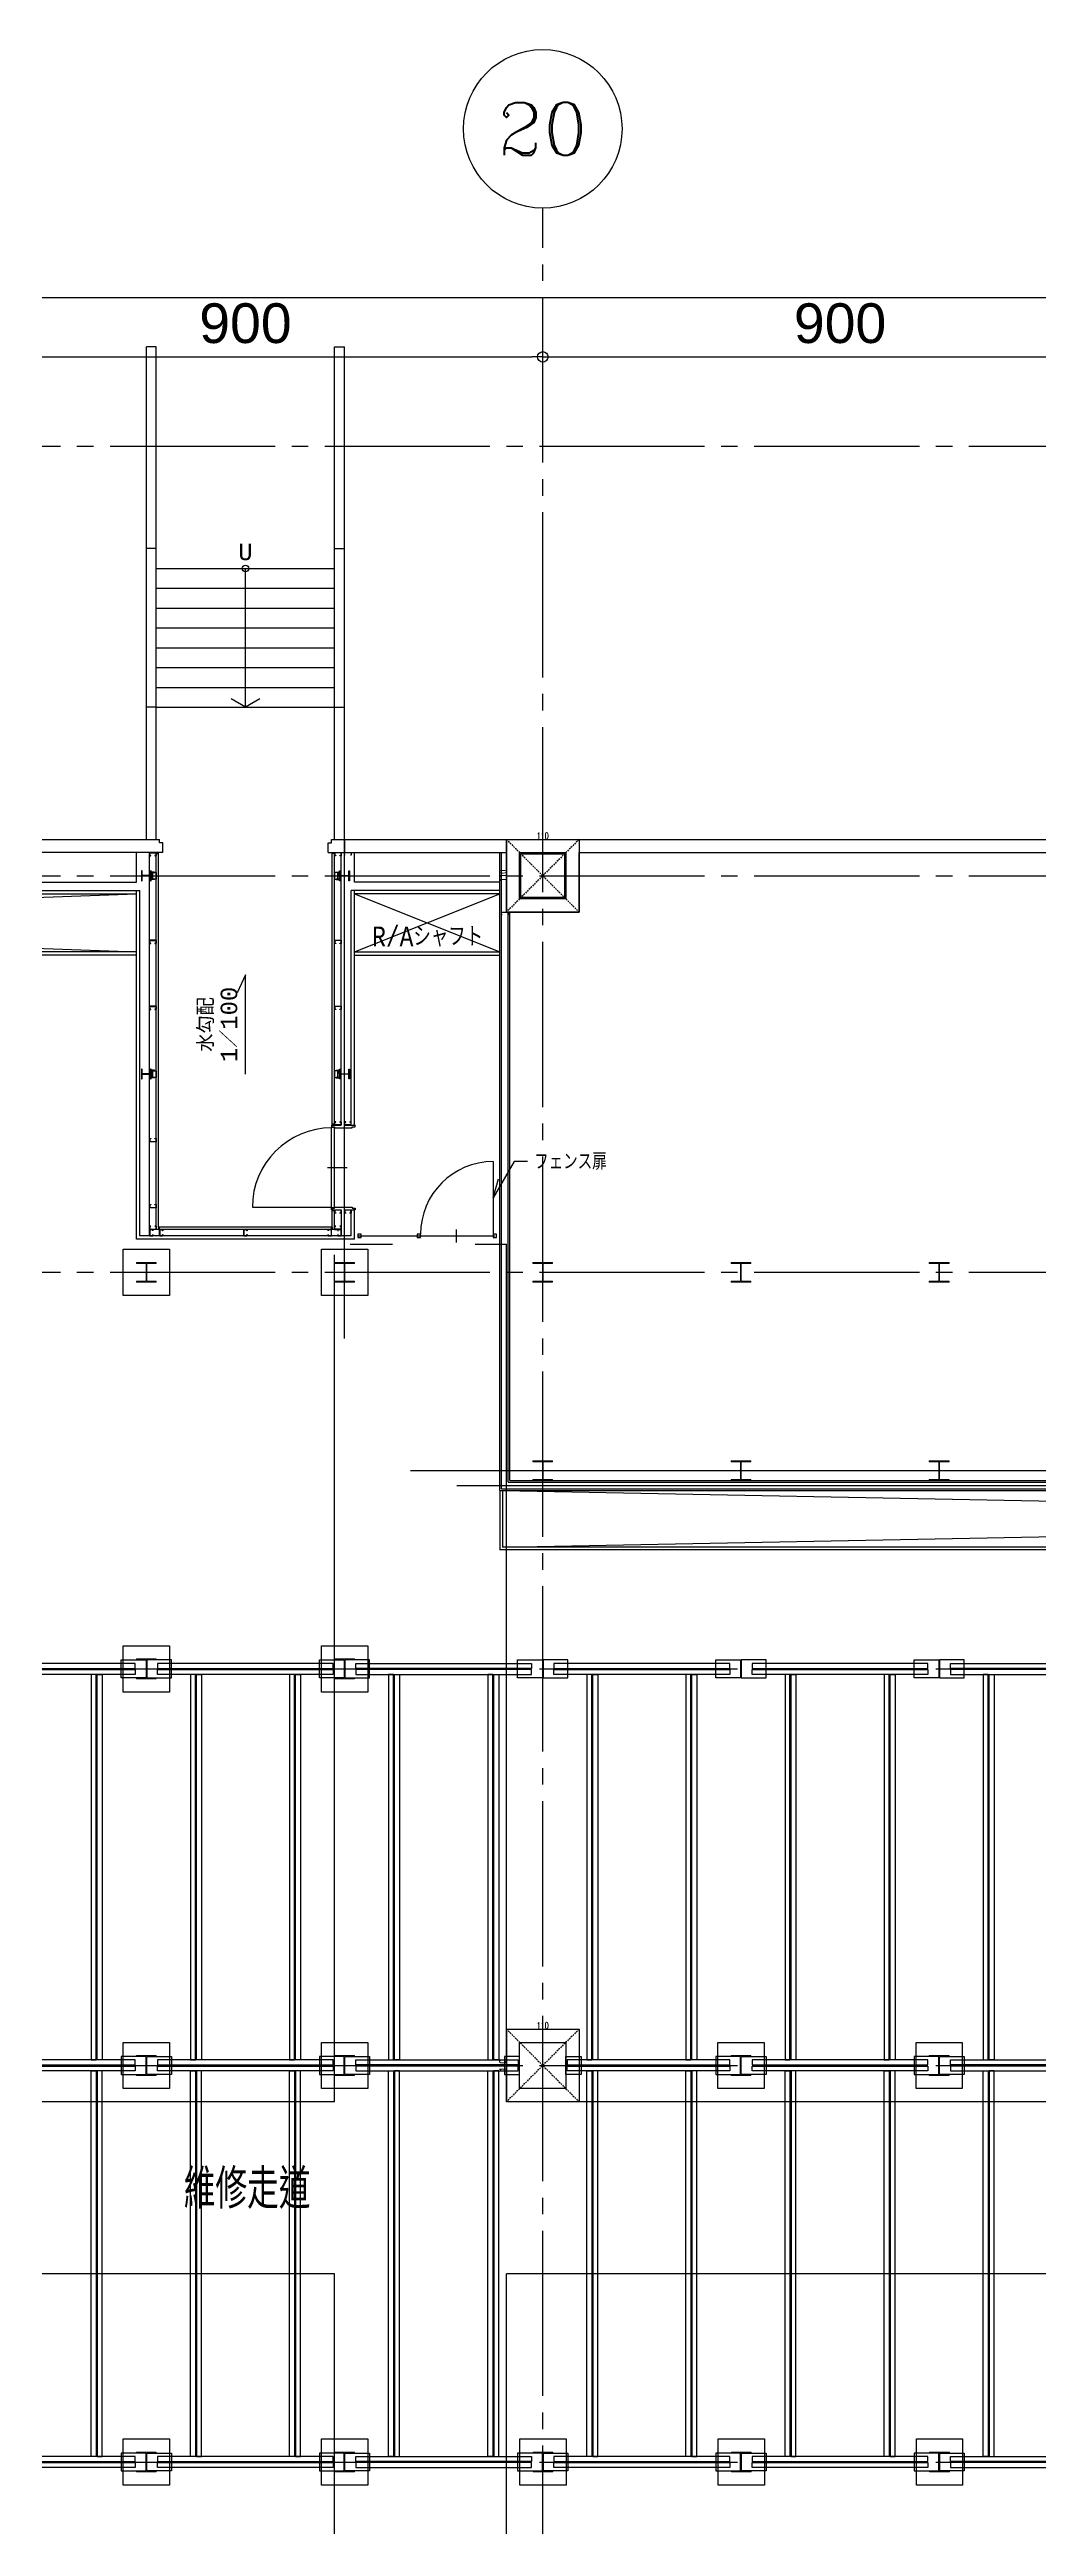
# Model space of a CAD drawing. Header units: millimetres. Extents: x -25195 to 195597, y 6477 to 112111.
# Drawn here: x 16413 to 17910, y 16253 to 20000 of the extents above; entities that cross this region are included whole.
import ezdxf
from ezdxf.enums import TextEntityAlignment as Align

# ---------------------------------------------------------------- set-up
doc = ezdxf.new("R2010")
doc.units = ezdxf.units.MM
doc.header["$LTSCALE"] = 100
doc.linetypes.add('X-N-FAB-L10$0$COL-CEN-LIN', pattern=[3.25, 2.5, -0.25, 0.25, -0.25])
doc.linetypes.add('X-N-FAB-L10$0$HIDDEN', pattern=[0.375, 0.25, -0.125])
for name, color, linetype in [('0-XREF', 7, 'Continuous'), ('X-N-FAB-L10$0$0-MC', 8, 'Continuous'), ('X-N-FAB-L10$0$0-NC', 8, 'Continuous'), ('X-N-FAB-L10$0$08', 8, 'Continuous'), ('X-N-FAB-L10$0$BEAM', 8, 'Continuous'), ('X-N-FAB-L10$0$BLOCK', 8, 'Continuous'), ('X-N-FAB-L10$0$CCL', 8, 'X-N-FAB-L10$0$COL-CEN-LIN'), ('X-N-FAB-L10$0$COL', 8, 'Continuous'), ('X-N-FAB-L10$0$COL-S', 8, 'Continuous')]:
    doc.layers.add(name, color=color, linetype=linetype)
doc.layers.add('X-N-FAB-L10$0$A-BLOCK', color=8, linetype='Continuous', plot=False)
doc.layers.add('X-N-FAB-L10$0$DIM', color=8, linetype='Continuous', plot=False)
doc.layers.add('X-N-FAB-L10$0$STEEL1', color=8, linetype='Continuous', lineweight=0)
doc.styles.add('X-N-FAB-L10$0$ATS', font='monotxt.shx', dxfattribs={"bigfont": 'BIGFONT.shx'})
doc.styles.add('X-N-FAB-L10$0$CHINA', font='simplex.shx', dxfattribs={"width": 0.75, "bigfont": 'chineset.shx'})
doc.styles.add('X-N-FAB-L10$0$COL-NUM', font='romanc')
doc.styles.add('X-N-FAB-L10$0$DIM', font='simplex.shx', dxfattribs={"width": 0.67, "bigfont": 'chineset.shx'})
doc.styles.add('X-N-FAB-L10$0$DimStyUse', font='romans.shx', dxfattribs={"width": 0.7})
doc.styles.add('X-N-FAB-L10$0$Gen-Text', font='arial.ttf', dxfattribs={"height": 2.5})
doc.dimstyles.new('X-N-FAB-L10$0$cirl', dxfattribs={"dimtxt": 200, "dimasz": 50, "dimexe": 50, "dimexo": 0, "dimgap": 20, "dimtad": 1, "dimdsep": 46, "dimtxsty": 'X-N-FAB-L10$0$DimStyUse', "dimblk": 'X-N-FAB-L10$0$_Origin', "dimcen": 10, "dimdle": 50, "dimclrt": 2, "dimazin": 0, "dimtfac": 1, "dimtix": 1, "dimtmove": 2, "dimatfit": 3, "dimfxl": 10, "dimtolj": 1, "dimarcsym": 0})
doc.dimstyles.new('X-N-FAB-L10$0$JJP_005_defpoint', dxfattribs={"dimtxt": 20, "dimasz": 0.5, "dimexe": 0.5, "dimexo": 0.5, "dimgap": 0.5, "dimtad": 1, "dimdsep": 46, "dimtxsty": 'X-N-FAB-L10$0$DIM', "dimblk": 'X-N-FAB-L10$0$_None', "dimcen": 10, "dimclrd": 256, "dimclre": 256, "dimclrt": 256, "dimadec": 0, "dimazin": 0, "dimtfac": 1, "dimtix": 1, "dimtmove": 2, "dimatfit": 3, "dimldrblk": 'X-N-FAB-L10$0$_None', "dimfxl": 0.5, "dimtolj": 1, "dimtzin": 0, "dimarcsym": 0})

# ---------------------------------------------------------------- blocks, each defined once
blk = doc.blocks.new('X-N-FAB-L10$0$_Origin')
at = {"color": 0, "linetype": 'ByBlock', "lineweight": -2}
blk.add_line((0, 0), (-1, 0), dxfattribs=at)
blk.add_circle((0, 0), 0.5, dxfattribs=at)
blk = doc.blocks.new('*D192')
at = {"layer": 'DefPoints', "color": 0, "transparency": 16777216}
for p in [(0, 9025), (-26950, 8935), (0, 8935)]:
    blk.add_point(p, dxfattribs=at)
at = {"layer": 'X-N-FAB-L10$0$DIM', "color": 0, "lineweight": -2, "transparency": 16777216}
for p, q in [((-26950, 8935), (-26950, 9045)), ((0, 8935), (0, 9045)), ((-26934, 9025), (-16, 9025))]:
    blk.add_line(p, q, dxfattribs=at)
at = {"layer": 'X-N-FAB-L10$0$DIM', "color": 0, "lineweight": -2, "transparency": 16777216, "xscale": 16, "yscale": 16, "zscale": 16, "rotation": 180}
blk.add_blockref('X-N-FAB-L10$0$_Origin', (-26950, 9025), dxfattribs=at)
at = {"layer": 'X-N-FAB-L10$0$DIM', "color": 0, "lineweight": -2, "transparency": 16777216, "xscale": 16, "yscale": 16, "zscale": 16}
blk.add_blockref('X-N-FAB-L10$0$_Origin', (0, 9025), dxfattribs=at)
at = {"layer": 'X-N-FAB-L10$0$DIM', "color": 2, "transparency": 16777216, "insert": (-13475, 9075.6), "char_height": 2.5, "attachment_point": 5, "style": 'X-N-FAB-L10$0$Gen-Text'}
blk.add_mtext('\\A1;{\\H24x;26950}', dxfattribs=at)
blk = doc.blocks.new('*D211')
at = {"layer": 'DefPoints', "color": 0, "transparency": 16777216}
for p in [(-9850, 8935), (-10750, 8845), (-9850, 8845)]:
    blk.add_point(p, dxfattribs=at)
at = {"layer": 'X-N-FAB-L10$0$DIM', "color": 0, "lineweight": -2, "transparency": 16777216}
for p, q in [((-10750, 8845), (-10750, 8955)), ((-10734, 8935), (-9866, 8935)), ((-9850, 8845), (-9850, 8955))]:
    blk.add_line(p, q, dxfattribs=at)
at = {"layer": 'X-N-FAB-L10$0$DIM', "color": 0, "lineweight": -2, "transparency": 16777216, "xscale": 16, "yscale": 16, "zscale": 16, "rotation": 180}
blk.add_blockref('X-N-FAB-L10$0$_Origin', (-10750, 8935), dxfattribs=at)
at = {"layer": 'X-N-FAB-L10$0$DIM', "color": 0, "lineweight": -2, "transparency": 16777216, "xscale": 16, "yscale": 16, "zscale": 16}
blk.add_blockref('X-N-FAB-L10$0$_Origin', (-9850, 8935), dxfattribs=at)
at = {"layer": 'X-N-FAB-L10$0$DIM', "color": 2, "transparency": 16777216, "insert": (-10300, 8985.6), "char_height": 2.5, "attachment_point": 5, "style": 'X-N-FAB-L10$0$Gen-Text'}
blk.add_mtext('\\A1;{\\H24x;900}', dxfattribs=at)
blk = doc.blocks.new('X-N-FAB-L10$0$cn-y')
at = {"layer": 'X-N-FAB-L10$0$0-MC'}
blk.add_circle((-50, 0), 50, dxfattribs=at)
at = {"layer": 'X-N-FAB-L10$0$0-NC', "style": 'X-N-FAB-L10$0$COL-NUM'}
blk.add_attdef('GRID-Y', text='', height=50, dxfattribs=at).set_placement((-50, 0), align=Align.MIDDLE_CENTER)
blk = doc.blocks.new('*D212')
at = {"layer": 'DefPoints', "color": 0, "transparency": 16777216}
for p in [(-8950, 8935), (-9850, 8845), (-8950, 8845)]:
    blk.add_point(p, dxfattribs=at)
at = {"layer": 'X-N-FAB-L10$0$DIM', "color": 0, "lineweight": -2, "transparency": 16777216}
for p, q in [((-9850, 8845), (-9850, 8955)), ((-9834, 8935), (-8966, 8935)), ((-8950, 8845), (-8950, 8955))]:
    blk.add_line(p, q, dxfattribs=at)
at = {"layer": 'X-N-FAB-L10$0$DIM', "color": 0, "lineweight": -2, "transparency": 16777216, "xscale": 16, "yscale": 16, "zscale": 16, "rotation": 180}
blk.add_blockref('X-N-FAB-L10$0$_Origin', (-9850, 8935), dxfattribs=at)
at = {"layer": 'X-N-FAB-L10$0$DIM', "color": 0, "lineweight": -2, "transparency": 16777216, "xscale": 16, "yscale": 16, "zscale": 16}
blk.add_blockref('X-N-FAB-L10$0$_Origin', (-8950, 8935), dxfattribs=at)
at = {"layer": 'X-N-FAB-L10$0$DIM', "color": 2, "transparency": 16777216, "insert": (-9400, 8985.6), "char_height": 2.5, "attachment_point": 5, "style": 'X-N-FAB-L10$0$Gen-Text'}
blk.add_mtext('\\A1;{\\H24x;900}', dxfattribs=at)
blk = doc.blocks.new('*D153')
at = {"layer": 'DefPoints', "lineweight": -2, "transparency": 16777216}
blk.add_line((0, 0), (110, 0), dxfattribs=at)
at = {"layer": 'DefPoints', "color": 0, "transparency": 16777216}
for p in [(0, 0), (110, 0), (110, 0)]:
    blk.add_point(p, dxfattribs=at)
at = {"layer": 'DefPoints', "transparency": 16777216, "insert": (55, 5.5), "char_height": 10, "attachment_point": 5, "style": 'X-N-FAB-L10$0$DIM'}
blk.add_mtext('\\A1;110', dxfattribs=at)
blk = doc.blocks.new('X-N-FAB-L10$0$_None')
blk = doc.blocks.new('*D154')
at = {"layer": 'DefPoints', "lineweight": -2, "transparency": 16777216}
blk.add_line((0, 0), (0, -110), dxfattribs=at)
at = {"layer": 'DefPoints', "color": 0, "transparency": 16777216}
for p in [(0, 0), (0, -110), (0, -110)]:
    blk.add_point(p, dxfattribs=at)
at = {"layer": 'DefPoints', "transparency": 16777216, "insert": (-5.5, -55), "char_height": 10, "attachment_point": 5, "rotation": 90, "style": 'X-N-FAB-L10$0$DIM'}
blk.add_mtext('\\A1;110', dxfattribs=at)
blk = doc.blocks.new('X-N-FAB-L10$0$A$C08dda4ec')
at = {"layer": 'X-N-FAB-L10$0$COL'}
blk.add_lwpolyline([(0, 70), (70, 70), (70, 0), (0, 0)], close=True, dxfattribs=at)
at = {"layer": 'X-N-FAB-L10$0$STEEL1'}
blk.add_lwpolyline([(20, 50), (50, 50), (50, 48.5), (35.5, 48.5), (35.5, 21.5), (50, 21.5), (50, 20), (20, 20), (20, 21.5), (34.5, 21.5), (34.5, 48.5), (20, 48.5)], close=True, dxfattribs=at)
blk = doc.blocks.new('X-N-FAB-L10$0$A$C4634a148')
at = {"layer": 'X-N-FAB-L10$0$08'}
for points in [[(14382.5, 5421.8), (14116.5, 5421.8), (14116.5, 5414.3), (14382.5, 5414.3)], [(14382.5, 5405.2), (14116.5, 5405.2), (14116.5, 5412.7), (14382.5, 5412.7)], [(14316.2, 5405.2), (14316.2, 4821.8), (14323.7, 4821.8), (14323.7, 5405.2)], [(14332.8, 5405.2), (14332.8, 4821.8), (14325.3, 4821.8), (14325.3, 5405.2)], [(14399, 5400), (14361.5, 5400), (14361.5, 5427), (14399, 5427)], [(14400, 5400), (14437.5, 5400), (14437.5, 5427), (14400, 5427)], [(14682.5, 5421.8), (14416.5, 5421.8), (14416.5, 5414.3), (14682.5, 5414.3)], [(14682.5, 5405.2), (14416.5, 5405.2), (14416.5, 5412.7), (14682.5, 5412.7)], [(14466.2, 5405.2), (14466.2, 4821.8), (14473.7, 4821.8), (14473.7, 5405.2)], [(14482.8, 5405.2), (14482.8, 4821.8), (14475.3, 4821.8), (14475.3, 5405.2)], [(14616.2, 5405.2), (14616.2, 4821.8), (14623.7, 4821.8), (14623.7, 5405.2)], [(14632.8, 5405.2), (14632.8, 4821.8), (14625.3, 4821.8), (14625.3, 5405.2)], [(14699, 5400), (14661.5, 5400), (14661.5, 5427), (14699, 5427)], [(14700, 5400), (14737.5, 5400), (14737.5, 5427), (14700, 5427)], [(14716.5, 5421.8), (14982.5, 5421.8), (14982.5, 5414.3), (14716.5, 5414.3)], [(14716.5, 5405.2), (14982.5, 5405.2), (14982.5, 5412.7), (14716.5, 5412.7)], [(14766.2, 5405.2), (14766.2, 4821.8), (14773.7, 4821.8), (14773.7, 5405.2)], [(14782.8, 5405.2), (14782.8, 4821.8), (14775.3, 4821.8), (14775.3, 5405.2)], [(14916.2, 5405.2), (14916.2, 4821.8), (14923.7, 4821.8), (14923.7, 5405.2)], [(14932.8, 5405.2), (14932.8, 4821.8), (14925.3, 4821.8), (14925.3, 5405.2)], [(14999, 5400), (14961.5, 5400), (14961.5, 5427), (14999, 5427)], [(15000, 5400), (15037.5, 5400), (15037.5, 5427), (15000, 5427)], [(15282.5, 5421.8), (15016.5, 5421.8), (15016.5, 5414.3), (15282.5, 5414.3)], [(15282.5, 5405.2), (15016.5, 5405.2), (15016.5, 5412.7), (15282.5, 5412.7)], [(15066.2, 5405.2), (15066.2, 4821.8), (15073.7, 4821.8), (15073.7, 5405.2)], [(15082.8, 5405.2), (15082.8, 4821.8), (15075.3, 4821.8), (15075.3, 5405.2)], [(15216.2, 5405.2), (15216.2, 4821.8), (15223.7, 4821.8), (15223.7, 5405.2)], [(15232.8, 5405.2), (15232.8, 4821.8), (15225.3, 4821.8), (15225.3, 5405.2)], [(15299, 5400), (15261.5, 5400), (15261.5, 5427), (15299, 5427)], [(15300, 5400), (15337.5, 5400), (15337.5, 5427), (15300, 5427)], [(15582.5, 5421.8), (15316.5, 5421.8), (15316.5, 5414.3), (15582.5, 5414.3)], [(15582.5, 5405.2), (15316.5, 5405.2), (15316.5, 5412.7), (15582.5, 5412.7)], [(15366.2, 5405.2), (15366.2, 4821.8), (15373.7, 4821.8), (15373.7, 5405.2)], [(15382.8, 5405.2), (15382.8, 4821.8), (15375.3, 4821.8), (15375.3, 5405.2)], [(15516.2, 5405.2), (15516.2, 4821.8), (15523.7, 4821.8), (15523.7, 5405.2)], [(15532.8, 5405.2), (15532.8, 4821.8), (15525.3, 4821.8), (15525.3, 5405.2)], [(15599, 5400), (15561.5, 5400), (15561.5, 5427), (15599, 5427)], [(15600, 5400), (15637.5, 5400), (15637.5, 5427), (15600, 5427)], [(15616.5, 5421.8), (15882.5, 5421.8), (15882.5, 5414.3), (15616.5, 5414.3)], [(15616.5, 5405.2), (15882.5, 5405.2), (15882.5, 5412.7), (15616.5, 5412.7)], [(15666.2, 5405.2), (15666.2, 4821.8), (15673.7, 4821.8), (15673.7, 5405.2)], [(15682.8, 5405.2), (15682.8, 4821.8), (15675.3, 4821.8), (15675.3, 5405.2)], [(14382.5, 4821.8), (14136.5, 4821.8), (14136.5, 4814.3), (14382.5, 4814.3)], [(14382.5, 4805.2), (14136.5, 4805.2), (14136.5, 4812.7), (14382.5, 4812.7)], [(14316.2, 4221.8), (14316.2, 4805.2), (14323.7, 4805.2), (14323.7, 4221.8)], [(14332.8, 4221.8), (14332.8, 4805.2), (14325.3, 4805.2), (14325.3, 4221.8)], [(14399, 4827), (14361.5, 4827), (14361.5, 4800), (14399, 4800)], [(14400, 4827), (14437.5, 4827), (14437.5, 4800), (14400, 4800)], [(14682.5, 4821.8), (14416.5, 4821.8), (14416.5, 4814.3), (14682.5, 4814.3)], [(14682.5, 4805.2), (14416.5, 4805.2), (14416.5, 4812.7), (14682.5, 4812.7)], [(14466.2, 4221.8), (14466.2, 4805.2), (14473.7, 4805.2), (14473.7, 4221.8)], [(14482.8, 4221.8), (14482.8, 4805.2), (14475.3, 4805.2), (14475.3, 4221.8)], [(14616.2, 4221.8), (14616.2, 4805.2), (14623.7, 4805.2), (14623.7, 4221.8)], [(14632.8, 4221.8), (14632.8, 4805.2), (14625.3, 4805.2), (14625.3, 4221.8)], [(14699, 4827), (14661.5, 4827), (14661.5, 4800), (14699, 4800)], [(14700, 4827), (14737.5, 4827), (14737.5, 4800), (14700, 4800)], [(14716.5, 4821.8), (14962.5, 4821.8), (14962.5, 4814.3), (14716.5, 4814.3)], [(14716.5, 4805.2), (14962.5, 4805.2), (14962.5, 4812.7), (14716.5, 4812.7)], [(14766.2, 4221.8), (14766.2, 4805.2), (14773.7, 4805.2), (14773.7, 4221.8)], [(14782.8, 4221.8), (14782.8, 4805.2), (14775.3, 4805.2), (14775.3, 4221.8)], [(14916.2, 4221.8), (14916.2, 4805.2), (14923.7, 4805.2), (14923.7, 4221.8)], [(14932.8, 4221.8), (14932.8, 4805.2), (14925.3, 4805.2), (14925.3, 4221.8)], [(14964.5, 4827), (14941.5, 4827), (14941.5, 4800), (14964.5, 4800)], [(15034.5, 4827), (15057.5, 4827), (15057.5, 4800), (15034.5, 4800)], [(15282.5, 4821.8), (15036.5, 4821.8), (15036.5, 4814.3), (15282.5, 4814.3)], [(15282.5, 4805.2), (15036.5, 4805.2), (15036.5, 4812.7), (15282.5, 4812.7)], [(15066.2, 4221.8), (15066.2, 4805.2), (15073.7, 4805.2), (15073.7, 4221.8)], [(15082.8, 4221.8), (15082.8, 4805.2), (15075.3, 4805.2), (15075.3, 4221.8)], [(15216.2, 4221.8), (15216.2, 4805.2), (15223.7, 4805.2), (15223.7, 4221.8)], [(15232.8, 4221.8), (15232.8, 4805.2), (15225.3, 4805.2), (15225.3, 4221.8)], [(15299, 4827), (15261.5, 4827), (15261.5, 4800), (15299, 4800)], [(15300, 4827), (15337.5, 4827), (15337.5, 4800), (15300, 4800)], [(15582.5, 4821.8), (15316.5, 4821.8), (15316.5, 4814.3), (15582.5, 4814.3)], [(15582.5, 4805.2), (15316.5, 4805.2), (15316.5, 4812.7), (15582.5, 4812.7)], [(15366.2, 4221.8), (15366.2, 4805.2), (15373.7, 4805.2), (15373.7, 4221.8)], [(15382.8, 4221.8), (15382.8, 4805.2), (15375.3, 4805.2), (15375.3, 4221.8)], [(15516.2, 4221.8), (15516.2, 4805.2), (15523.7, 4805.2), (15523.7, 4221.8)], [(15532.8, 4221.8), (15532.8, 4805.2), (15525.3, 4805.2), (15525.3, 4221.8)], [(15599, 4827), (15561.5, 4827), (15561.5, 4800), (15599, 4800)], [(15600, 4827), (15637.5, 4827), (15637.5, 4800), (15600, 4800)], [(15616.5, 4821.8), (15862.5, 4821.8), (15862.5, 4814.3), (15616.5, 4814.3)], [(15616.5, 4805.2), (15862.5, 4805.2), (15862.5, 4812.7), (15616.5, 4812.7)], [(15666.2, 4221.8), (15666.2, 4805.2), (15673.7, 4805.2), (15673.7, 4221.8)], [(15682.8, 4221.8), (15682.8, 4805.2), (15675.3, 4805.2), (15675.3, 4221.8)], [(14382.5, 4221.8), (14116.5, 4221.8), (14116.5, 4214.3), (14382.5, 4214.3)], [(14382.5, 4205.2), (14116.5, 4205.2), (14116.5, 4212.7), (14382.5, 4212.7)], [(14399, 4227), (14361.5, 4227), (14361.5, 4200), (14399, 4200)], [(14400, 4227), (14437.5, 4227), (14437.5, 4200), (14400, 4200)], [(14682.5, 4221.8), (14416.5, 4221.8), (14416.5, 4214.3), (14682.5, 4214.3)], [(14682.5, 4205.2), (14416.5, 4205.2), (14416.5, 4212.7), (14682.5, 4212.7)], [(14699, 4227), (14661.5, 4227), (14661.5, 4200), (14699, 4200)], [(14700, 4227), (14737.5, 4227), (14737.5, 4200), (14700, 4200)], [(14716.5, 4221.8), (14982.5, 4221.8), (14982.5, 4214.3), (14716.5, 4214.3)], [(14716.5, 4205.2), (14982.5, 4205.2), (14982.5, 4212.7), (14716.5, 4212.7)], [(14999, 4227), (14961.5, 4227), (14961.5, 4200), (14999, 4200)], [(15000, 4227), (15037.5, 4227), (15037.5, 4200), (15000, 4200)], [(15282.5, 4221.8), (15016.5, 4221.8), (15016.5, 4214.3), (15282.5, 4214.3)], [(15282.5, 4205.2), (15016.5, 4205.2), (15016.5, 4212.7), (15282.5, 4212.7)], [(15299, 4227), (15261.5, 4227), (15261.5, 4200), (15299, 4200)], [(15300, 4227), (15337.5, 4227), (15337.5, 4200), (15300, 4200)], [(15582.5, 4221.8), (15316.5, 4221.8), (15316.5, 4214.3), (15582.5, 4214.3)], [(15582.5, 4205.2), (15316.5, 4205.2), (15316.5, 4212.7), (15582.5, 4212.7)], [(15599, 4227), (15561.5, 4227), (15561.5, 4200), (15599, 4200)], [(15600, 4227), (15637.5, 4227), (15637.5, 4200), (15600, 4200)], [(15616.5, 4221.8), (15882.5, 4221.8), (15882.5, 4214.3), (15616.5, 4214.3)], [(15616.5, 4205.2), (15882.5, 4205.2), (15882.5, 4212.7), (15616.5, 4212.7)]]:
    blk.add_lwpolyline(points, close=True, dxfattribs=at)
blk = doc.blocks.new('X-N-FAB-L10$0$A$C5b9bb6f0')
at = {"layer": 'X-N-FAB-L10$0$08'}
for p, q in [((19229.1, 9969), (19229.1, 10714)), ((19244.1, 10714), (19229.1, 10714)), ((19244.1, 9969), (19244.1, 10714)), ((19514.1, 9969), (19514.1, 10714)), ((19514.1, 10714), (19529.1, 10714)), ((19529.1, 9969), (19529.1, 10714)), ((19244.1, 10409), (19229.1, 10409)), ((19514.1, 10409), (19529.1, 10409)), ((19244.1, 10379), (19514.1, 10379)), ((19244.1, 10349), (19514.1, 10349)), ((19379.1, 10169), (19379.1, 10379)), ((19244.1, 10319), (19514.1, 10319)), ((19244.1, 10289), (19514.1, 10289)), ((19244.1, 10259), (19514.1, 10259)), ((19244.1, 10229), (19514.1, 10229)), ((19244.1, 10199), (19514.1, 10199)), ((19244.1, 10169), (19229.1, 10169)), ((19244.1, 10169), (19514.1, 10169)), ((19514.1, 10169), (19529.1, 10169)), ((19529.1, 9214), (19529.1, 10114)), ((17074.1, 9969), (19249.1, 9969)), ((19249.1, 9964), (19249.1, 9969)), ((19509.1, 9969), (21684.1, 9969)), ((19509.1, 9964), (19509.1, 9969)), ((19529.1, 9969), (19529.1, 9949)), ((19254.1, 9949), (18984.1, 9949)), ((19214.1, 9904.5), (19214.1, 9949)), ((19234.1, 9369), (19234.1, 9949)), ((19244.1, 9379), (19244.1, 9949)), ((19247.6, 9382.5), (19247.6, 9947)), ((19254.1, 9964), (19249.1, 9964)), ((19254.1, 9949), (19254.1, 9964)), ((19504.1, 9964), (19509.1, 9964)), ((19504.1, 9949), (19504.1, 9964)), ((19504.1, 9949), (19774.1, 9949)), ((19510.6, 9538), (19510.6, 9949)), ((19514.1, 9538), (19514.1, 9949)), ((19524.1, 9536.5), (19524.1, 9949)), ((19544.1, 9904.5), (19544.1, 9949)), ((19764.1, 8984), (19764.1, 9949)), ((19766.6, 8986.5), (19766.6, 9949)), ((19884.1, 9949), (20674.1, 9949)), ((18984.1, 9904.5), (19214.1, 9904.5)), ((19764.1, 9904.5), (19544.1, 9904.5)), ((16714.1, 9799), (19214.1, 9886.5)), ((16714.1, 9886.5), (19214.1, 9799)), ((18984.1, 9891.5), (19214.1, 9891.5)), ((18984.1, 9886.5), (19214.1, 9886.5)), ((19214.1, 9364), (19214.1, 9891.5)), ((19214.1, 9891.5), (19219.1, 9891.5)), ((19219.1, 9369), (19219.1, 9891.5)), ((19539.1, 9536.5), (19539.1, 9891.5)), ((19544.1, 9891.5), (19539.1, 9891.5)), ((19764.1, 9891.5), (19544.1, 9891.5)), ((19544.1, 9536.5), (19544.1, 9891.5)), ((19544.1, 9799), (19764.1, 9886.5)), ((19544.1, 9886.5), (19764.1, 9799)), ((19764.1, 9886.5), (19544.1, 9886.5)), ((19776.6, 8996.5), (19776.6, 9859)), ((19779.1, 8999), (19779.1, 9859)), ((19214.1, 9799), (17939.1, 9799)), ((19214.1, 9794), (17939.1, 9794)), ((19544.1, 9799), (19764.1, 9799)), ((19544.1, 9794), (19764.1, 9794)), ((19539.1, 9536.5), (19544.1, 9536.5)), ((19754.1, 9481.5), (19754.1, 9371.5)), ((19503.1, 9472.5), (19533.1, 9472.5)), ((19389.6, 9412.5), (19509.6, 9412.5)), ((19510.6, 9382.5), (19510.6, 9407)), ((19514.1, 9379), (19514.1, 9407)), ((19524.1, 9408.5), (19524.1, 9379)), ((19539.1, 9369), (19539.1, 9408.5)), ((19539.1, 9408.5), (19544.1, 9408.5)), ((19544.1, 9364), (19544.1, 9408.5)), ((19539.1, 9369), (19219.1, 9369)), ((19514.1, 9379), (19244.1, 9379)), ((19510.6, 9382.5), (19247.6, 9382.5)), ((19549.1, 9369), (19756.6, 9369)), ((19698.1, 9379), (19698.1, 9359)), ((19544.1, 9364), (19214.1, 9364)), ((19514.1, 8059), (19514.1, 9340.5)), ((19537.6, 9356.5), (19601.6, 9356.5)), ((19726.6, 9356.5), (19774.1, 9356.5)), ((19774.1, 8059), (19774.1, 9356.5)), ((19629.1, 9014), (24514.1, 9014)), ((19776.6, 8996.5), (24276.6, 8996.5)), ((19779.1, 8999), (24279.1, 8999)), ((19699.1, 8991.5), (24444.1, 8991.5)), ((19764.1, 8984), (24264.1, 8984)), ((19764.1, 8984), (19764.1, 8894)), ((19766.6, 8986.5), (24266.6, 8986.5)), ((19768.3, 8898.2), (24264.1, 8984)), ((19768.3, 8984), (24264.1, 8898.2)), ((19768.3, 8984), (19768.3, 8898.2)), ((22349.1, 8894), (19764.1, 8894)), ((22349.1, 8898.2), (19768.3, 8898.2)), ((19514.1, 8059), (16786.6, 8059)), ((23994.1, 8059), (19774.1, 8059)), ((19514.1, 7799), (17069.1, 7799)), ((19514.1, 6467), (19514.1, 7799)), ((23734.1, 7799), (19774.1, 7799)), ((19774.1, 6467), (19774.1, 7799))]:
    blk.add_line(p, q, dxfattribs=at)
for points in [[(19400.8, 10181.5), (19379.1, 10169), (19357.5, 10181.5)], [(19530.1, 9945), (19529.1, 9945), (19529.1, 9949), (19539.1, 9949), (19539.1, 9945), (19538.1, 9945)], [(19774.1, 9949), (19774.1, 9859), (19884.1, 9859), (19884.1, 9949)], [(19767.6, 9855), (19766.6, 9855), (19766.6, 9859), (19776.6, 9859), (19776.6, 9855), (19775.6, 9855)], [(19379.1, 9614), (19379.1, 9764), (19366.7, 9736.7)], [(19512.1, 9536.5), (19509.6, 9536.5), (19509.6, 9534), (19514.1, 9534), (19514.1, 9532.5), (19540.6, 9532.5), (19540.6, 9534), (19545.1, 9534), (19545.1, 9536.5), (19542.6, 9536.5)], [(19806, 9481.7), (19786, 9481.7), (19754.1, 9426.5), (19761.9, 9455.5)], [(19512.1, 9408.5), (19509.6, 9408.5), (19509.6, 9411), (19514.1, 9411), (19514.1, 9412.5), (19540.6, 9412.5), (19540.6, 9411), (19545.1, 9411), (19545.1, 9408.5), (19542.6, 9408.5)]]:
    blk.add_lwpolyline(points, dxfattribs=at)
for points in [[(19242.1, 9944), (19244.1, 9944), (19244.1, 9949), (19234.1, 9949), (19234.1, 9944), (19236.1, 9944), (19236.1, 9944.4), (19234.4, 9944.4), (19234.4, 9948.7), (19243.8, 9948.7), (19243.8, 9944.4), (19242.1, 9944.4)], [(19244.1, 9947.5), (19247.6, 9947.5), (19247.6, 9949), (19244.1, 9949)], [(19514.1, 9947.5), (19510.6, 9947.5), (19510.6, 9949), (19514.1, 9949)], [(19516.1, 9944), (19514.1, 9944), (19514.1, 9949), (19524.1, 9949), (19524.1, 9944), (19522.1, 9944), (19522.1, 9944.4), (19523.8, 9944.4), (19523.8, 9948.7), (19514.4, 9948.7), (19514.4, 9944.4), (19516.1, 9944.4)], [(19794.1, 9879), (19794.1, 9949), (19864.1, 9949), (19864.1, 9879)], [(19796.1, 9881), (19796.1, 9947), (19862.1, 9947), (19862.1, 9881)], [(19236.6, 9906.5), (19236.6, 9921.5), (19235.6, 9921.5), (19235.6, 9914.4), (19222.6, 9914.4), (19222.6, 9921.5), (19221.6, 9921.5), (19221.6, 9906.5), (19222.6, 9906.5), (19222.6, 9913.7), (19235.6, 9913.7), (19235.6, 9906.5)], [(19241.6, 9919.6), (19236.6, 9919.6), (19236.6, 9914.6), (19237.2, 9914.6), (19237.2, 9919), (19241.6, 9919)], [(19241.6, 9908.4), (19236.6, 9908.4), (19236.6, 9913.4), (19237.2, 9913.4), (19237.2, 9909), (19241.6, 9909)], [(19239.1, 9909), (19239.1, 9919), (19244.1, 9919), (19244.1, 9909)], [(19519.1, 9909), (19519.1, 9919), (19514.1, 9919), (19514.1, 9909)], [(19516.6, 9919.6), (19521.6, 9919.6), (19521.6, 9914.6), (19521, 9914.6), (19521, 9919), (19516.6, 9919)], [(19516.6, 9908.4), (19521.6, 9908.4), (19521.6, 9913.4), (19521, 9913.4), (19521, 9909), (19516.6, 9909)], [(19521.6, 9906.5), (19521.6, 9921.5), (19522.6, 9921.5), (19522.6, 9914.4), (19535.6, 9914.4), (19535.6, 9921.5), (19536.6, 9921.5), (19536.6, 9906.5), (19535.6, 9906.5), (19535.6, 9913.7), (19522.6, 9913.7), (19522.6, 9906.5)], [(19242.1, 9811.5), (19244.1, 9811.5), (19244.1, 9816.5), (19234.1, 9816.5), (19234.1, 9811.5), (19236.1, 9811.5), (19236.1, 9811.9), (19234.4, 9811.9), (19234.4, 9816.2), (19243.8, 9816.2), (19243.8, 9811.9), (19242.1, 9811.9)], [(19516.1, 9811.5), (19514.1, 9811.5), (19514.1, 9816.5), (19524.1, 9816.5), (19524.1, 9811.5), (19522.1, 9811.5), (19522.1, 9811.9), (19523.8, 9811.9), (19523.8, 9816.2), (19514.4, 9816.2), (19514.4, 9811.9), (19516.1, 9811.9)], [(19242.1, 9711.5), (19244.1, 9711.5), (19244.1, 9716.5), (19234.1, 9716.5), (19234.1, 9711.5), (19236.1, 9711.5), (19236.1, 9711.9), (19234.4, 9711.9), (19234.4, 9716.2), (19243.8, 9716.2), (19243.8, 9711.9), (19242.1, 9711.9)], [(19516.1, 9711.5), (19514.1, 9711.5), (19514.1, 9716.5), (19524.1, 9716.5), (19524.1, 9711.5), (19522.1, 9711.5), (19522.1, 9711.9), (19523.8, 9711.9), (19523.8, 9716.2), (19514.4, 9716.2), (19514.4, 9711.9), (19516.1, 9711.9)], [(19236.6, 9606.5), (19236.6, 9621.5), (19235.6, 9621.5), (19235.6, 9614.4), (19222.6, 9614.4), (19222.6, 9621.5), (19221.6, 9621.5), (19221.6, 9606.5), (19222.6, 9606.5), (19222.6, 9613.7), (19235.6, 9613.7), (19235.6, 9606.5)], [(19241.6, 9619.6), (19236.6, 9619.6), (19236.6, 9614.6), (19237.2, 9614.6), (19237.2, 9619), (19241.6, 9619)], [(19241.6, 9608.4), (19236.6, 9608.4), (19236.6, 9613.4), (19237.2, 9613.4), (19237.2, 9609), (19241.6, 9609)], [(19239.1, 9609), (19239.1, 9619), (19244.1, 9619), (19244.1, 9609)], [(19519.1, 9609), (19519.1, 9619), (19514.1, 9619), (19514.1, 9609)], [(19516.6, 9619.6), (19521.6, 9619.6), (19521.6, 9614.6), (19521, 9614.6), (19521, 9619), (19516.6, 9619)], [(19516.6, 9608.4), (19521.6, 9608.4), (19521.6, 9613.4), (19521, 9613.4), (19521, 9609), (19516.6, 9609)], [(19521.6, 9606.5), (19521.6, 9621.5), (19522.6, 9621.5), (19522.6, 9614.4), (19535.6, 9614.4), (19535.6, 9621.5), (19536.6, 9621.5), (19536.6, 9606.5), (19535.6, 9606.5), (19535.6, 9613.7), (19522.6, 9613.7), (19522.6, 9606.5)], [(19509.6, 9411.5), (19509.6, 9533.5), (19513.6, 9533.5), (19513.6, 9411.5)], [(19514.1, 9538), (19510.6, 9538), (19510.6, 9536.5), (19514.1, 9536.5)], [(19516.1, 9541.5), (19514.1, 9541.5), (19514.1, 9536.5), (19524.1, 9536.5), (19524.1, 9541.5), (19522.1, 9541.5), (19522.1, 9541.2), (19523.8, 9541.2), (19523.8, 9536.9), (19514.4, 9536.9), (19514.4, 9541.2), (19516.1, 9541.2)], [(19531.1, 9541.5), (19529.1, 9541.5), (19529.1, 9536.5), (19539.1, 9536.5), (19539.1, 9541.5), (19537.1, 9541.5), (19537.1, 9541.2), (19538.8, 9541.2), (19538.8, 9536.9), (19529.4, 9536.9), (19529.4, 9541.2), (19531.1, 9541.2)], [(19242.1, 9516.5), (19244.1, 9516.5), (19244.1, 9511.5), (19234.1, 9511.5), (19234.1, 9516.5), (19236.1, 9516.5), (19236.1, 9516.2), (19234.4, 9516.2), (19234.4, 9511.9), (19243.8, 9511.9), (19243.8, 9516.2), (19242.1, 9516.2)], [(19242.1, 9416.5), (19244.1, 9416.5), (19244.1, 9411.5), (19234.1, 9411.5), (19234.1, 9416.5), (19236.1, 9416.5), (19236.1, 9416.2), (19234.4, 9416.2), (19234.4, 9411.9), (19243.8, 9411.9), (19243.8, 9416.2), (19242.1, 9416.2)], [(19514.1, 9407), (19510.6, 9407), (19510.6, 9408.5), (19514.1, 9408.5)], [(19516.1, 9403.5), (19514.1, 9403.5), (19514.1, 9408.5), (19524.1, 9408.5), (19524.1, 9403.5), (19522.1, 9403.5), (19522.1, 9403.9), (19523.8, 9403.9), (19523.8, 9408.2), (19514.4, 9408.2), (19514.4, 9403.9), (19516.1, 9403.9)], [(19531.1, 9403.5), (19529.1, 9403.5), (19529.1, 9408.5), (19539.1, 9408.5), (19539.1, 9403.5), (19537.1, 9403.5), (19537.1, 9403.9), (19538.8, 9403.9), (19538.8, 9408.2), (19529.4, 9408.2), (19529.4, 9403.9), (19531.1, 9403.9)], [(19242.1, 9384), (19244.1, 9384), (19244.1, 9379), (19234.1, 9379), (19234.1, 9384), (19236.1, 9384), (19236.1, 9383.7), (19234.4, 9383.7), (19234.4, 9379.4), (19243.8, 9379.4), (19243.8, 9383.7), (19242.1, 9383.7)], [(19239.1, 9371), (19239.1, 9369), (19234.1, 9369), (19234.1, 9379), (19239.1, 9379), (19239.1, 9377), (19238.8, 9377), (19238.8, 9378.7), (19234.4, 9378.7), (19234.4, 9369.4), (19238.8, 9369.4), (19238.8, 9371)], [(19249.1, 9379), (19249.1, 9382.5), (19247.6, 9382.5), (19247.6, 9379)], [(19254.1, 9371), (19254.1, 9369), (19249.1, 9369), (19249.1, 9379), (19254.1, 9379), (19254.1, 9377), (19253.8, 9377), (19253.8, 9378.7), (19249.4, 9378.7), (19249.4, 9369.4), (19253.8, 9369.4), (19253.8, 9371)], [(19381.6, 9371), (19381.6, 9369), (19376.6, 9369), (19376.6, 9379), (19381.6, 9379), (19381.6, 9377), (19381.3, 9377), (19381.3, 9378.7), (19376.9, 9378.7), (19376.9, 9369.4), (19381.3, 9369.4), (19381.3, 9371)], [(19504.1, 9371), (19504.1, 9369), (19509.1, 9369), (19509.1, 9379), (19504.1, 9379), (19504.1, 9377), (19504.4, 9377), (19504.4, 9378.7), (19508.8, 9378.7), (19508.8, 9369.4), (19504.4, 9369.4), (19504.4, 9371)], [(19509.1, 9379), (19509.1, 9382.5), (19510.6, 9382.5), (19510.6, 9379)], [(19516.1, 9384), (19514.1, 9384), (19514.1, 9379), (19524.1, 9379), (19524.1, 9384), (19522.1, 9384), (19522.1, 9383.7), (19523.8, 9383.7), (19523.8, 9379.4), (19514.4, 9379.4), (19514.4, 9383.7), (19516.1, 9383.7)], [(19519.1, 9371), (19519.1, 9369), (19524.1, 9369), (19524.1, 9379), (19519.1, 9379), (19519.1, 9377), (19519.4, 9377), (19519.4, 9378.7), (19523.8, 9378.7), (19523.8, 9369.4), (19519.4, 9369.4), (19519.4, 9371)], [(19549.1, 9366.5), (19554.1, 9366.5), (19554.1, 9371.5), (19549.1, 9371.5)], [(19639.1, 9366.5), (19644.1, 9366.5), (19644.1, 9371.5), (19639.1, 9371.5)], [(19754.1, 9366.5), (19759.1, 9366.5), (19759.1, 9371.5), (19754.1, 9371.5)]]:
    blk.add_lwpolyline(points, close=True, dxfattribs=at)
blk.add_circle((19379.1, 10379), 5, dxfattribs=at)
for centre, radius in [((19509.6, 9412.5), 120), ((19754.1, 9371.5), 110)]:
    blk.add_arc(centre, radius, 90, 180, dxfattribs=at)
blk.add_blockref('X-N-FAB-L10$0$A$C4634a148', (4829.6, 3300.5), dxfattribs=at)
at = {"layer": 'X-N-FAB-L10$0$08', "style": 'X-N-FAB-L10$0$ATS'}
blk.add_text('U', height=25, dxfattribs=at).set_placement((19379.1, 10404), align=Align.MIDDLE_CENTER)
at = {"layer": 'X-N-FAB-L10$0$08', "width": 0.8}
for s, height, style, p in [('R/Aシャフト', 30, 'X-N-FAB-L10$0$ATS', (19654.9, 9822.1)), ('維修走道', 60, 'X-N-FAB-L10$0$CHINA', (19381.6, 7927.2))]:
    blk.add_text(s, height=height, dxfattribs=dict(at, style=style)).set_placement(p, align=Align.MIDDLE_CENTER)
at = {"layer": 'X-N-FAB-L10$0$08', "style": 'X-N-FAB-L10$0$ATS'}
for s, p in [('1／100', (19354.1, 9689)), ('水勾配', (19319.1, 9689))]:
    blk.add_text(s, height=25, rotation=90, dxfattribs=at).set_placement(p, align=Align.MIDDLE_CENTER)
at = {"layer": 'X-N-FAB-L10$0$08', "style": 'X-N-FAB-L10$0$ATS', "width": 0.8}
blk.add_text('フェンス扉', height=25, dxfattribs=at).set_placement((19816, 9481.7), align=Align.MIDDLE_LEFT)
blk = doc.blocks.new('*U152')
at = {"layer": 'DefPoints', "linetype": 'X-N-FAB-L10$0$HIDDEN', "ltscale": 0.1}
for p, q in [((110, 0), (0, -110)), ((0, 0), (110, -110))]:
    blk.add_line(p, q, dxfattribs=at)
at = {"layer": 'X-N-FAB-L10$0$COL', "ltscale": 0.1}
blk.add_lwpolyline([(0, 0), (110, 0), (110, -110), (0, -110)], close=True, dxfattribs=at)
at = {"layer": 'DefPoints'}
dim = blk.add_linear_dim(base=(0, -110), p1=(0, 0), p2=(0, -110), angle=90, dimstyle='X-N-FAB-L10$0$JJP_005_defpoint', override={"dimtxt": 10}, dxfattribs=at)
dim.commit()
dim.dimension.update_dxf_attribs({"geometry": '*D154', "text_midpoint": (-5.5, -55)})
dim = blk.add_linear_dim(base=(110, 0), p1=(0, 0), p2=(110, 0), dimstyle='X-N-FAB-L10$0$JJP_005_defpoint', override={"dimtxt": 10}, dxfattribs=at)
dim.commit()
dim.dimension.update_dxf_attribs({"geometry": '*D153', "text_midpoint": (55, 5.5)})
blk = doc.blocks.new('X-N-FAB-L10$0$A$C467ba2ca')
at = {"layer": 'X-N-FAB-L10$0$CCL'}
for p, q in [((-9850, 0), (-9850, 9160)), ((-27730, 8800), (360, 8800)), ((-27730, 8150), (360, 8150)), ((-27730, 7550), (360, 7550)), ((-27730, 6950), (360, 6950)), ((-27730, 6350), (360, 6350)), ((-27730, 5750), (360, 5750))]:
    blk.add_line(p, q, dxfattribs=at)
at = {"layer": 'X-N-FAB-L10$0$COL-S'}
for points in [[(-9885, 8185), (-9815, 8185), (-9815, 8115), (-9885, 8115)], [(-9885, 6385), (-9815, 6385), (-9815, 6315), (-9885, 6315)]]:
    blk.add_lwpolyline(points, close=True, dxfattribs=at)
at = {"layer": 'X-N-FAB-L10$0$STEEL1'}
for points in [[(-9865, 7565), (-9835, 7565), (-9835, 7563.5), (-9849.5, 7563.5), (-9849.5, 7536.5), (-9835, 7536.5), (-9835, 7535), (-9865, 7535), (-9865, 7536.5), (-9850.5, 7536.5), (-9850.5, 7563.5), (-9865, 7563.5)], [(-9565, 7565), (-9535, 7565), (-9535, 7563.5), (-9549.5, 7563.5), (-9549.5, 7536.5), (-9535, 7536.5), (-9535, 7535), (-9565, 7535), (-9565, 7536.5), (-9550.5, 7536.5), (-9550.5, 7563.5), (-9565, 7563.5)], [(-9265, 7565), (-9235, 7565), (-9235, 7563.5), (-9249.5, 7563.5), (-9249.5, 7536.5), (-9235, 7536.5), (-9235, 7535), (-9265, 7535), (-9265, 7536.5), (-9250.5, 7536.5), (-9250.5, 7563.5), (-9265, 7563.5)], [(-9865, 7265), (-9835, 7265), (-9835, 7263.5), (-9849.5, 7263.5), (-9849.5, 7236.5), (-9835, 7236.5), (-9835, 7235), (-9865, 7235), (-9865, 7236.5), (-9850.5, 7236.5), (-9850.5, 7263.5), (-9865, 7263.5)], [(-9565, 7265), (-9535, 7265), (-9535, 7263.5), (-9549.5, 7263.5), (-9549.5, 7236.5), (-9535, 7236.5), (-9535, 7235), (-9565, 7235), (-9565, 7236.5), (-9550.5, 7236.5), (-9550.5, 7263.5), (-9565, 7263.5)], [(-9265, 7265), (-9235, 7265), (-9235, 7263.5), (-9249.5, 7263.5), (-9249.5, 7236.5), (-9235, 7236.5), (-9235, 7235), (-9265, 7235), (-9265, 7236.5), (-9250.5, 7236.5), (-9250.5, 7263.5), (-9265, 7263.5)]]:
    blk.add_lwpolyline(points, close=True, dxfattribs=at)
at = {"layer": 'X-N-FAB-L10$0$A-BLOCK'}
ref = blk.add_blockref('X-N-FAB-L10$0$cn-y', (-9730, 9280), dxfattribs=dict(at, xscale=2.399999999999997, yscale=2.399999999999997, zscale=2.399999999999997))
ref.add_attrib('GRID-Y', '20', dxfattribs={"layer": 'X-N-FAB-L10$0$0-NC', "height": 80, "style": 'X-N-FAB-L10$0$COL-NUM'}).set_placement((-9850, 9280), align=Align.MIDDLE_CENTER)
at = {"layer": 'X-N-FAB-L10$0$BEAM'}
for p in [(-9905, 8205), (-9905, 6405)]:
    blk.add_blockref('*U152', p, dxfattribs=at)
at = {"layer": 'X-N-FAB-L10$0$COL'}
for p in [(-10485, 7515), (-10185, 7515), (-10485, 6915), (-10185, 6915), (-10485, 6315), (-10185, 6315), (-9585, 6315), (-9285, 6315), (-10485, 5715), (-10185, 5715), (-9884.5, 5715), (-9584.5, 5715), (-9284.5, 5715)]:
    blk.add_blockref('X-N-FAB-L10$0$A$C08dda4ec', p, dxfattribs=at)
at = {"layer": 'X-N-FAB-L10$0$DIM'}
for base, p1, p2, picture, middle in [((0, 9025), (-26950, 8935), (0, 8935), '*D192', (-13475, 9075.634)), ((-9850, 8935), (-10750, 8845), (-9850, 8845), '*D211', (-10300, 8985.634)), ((-8950, 8935), (-9850, 8845), (-8950, 8845), '*D212', (-9400, 8985.634))]:
    dim = blk.add_linear_dim(base=base, p1=p1, p2=p2, text='{\\H24x;<>}', dimstyle='X-N-FAB-L10$0$cirl', override={"dimtxt": 60, "dimasz": 16, "dimexe": 20, "dimgap": 20, "dimtxsty": 'X-N-FAB-L10$0$Gen-Text'}, dxfattribs=at)
    dim.commit()
    dim.dimension.update_dxf_attribs({"geometry": picture, "text_midpoint": middle})
blk = doc.blocks.new('X-N-FAB-L10')
at = {"layer": 'X-N-FAB-L10$0$COL-S'}
for points in [[(17125, 18785), (17195, 18785), (17195, 18715), (17125, 18715)], [(17125, 16985), (17195, 16985), (17195, 16915), (17125, 16915)]]:
    blk.add_lwpolyline(points, close=True, dxfattribs=at)
at = {"layer": 'X-N-FAB-L10$0$STEEL1'}
for points in [[(17145, 18165), (17175, 18165), (17175, 18163.5), (17160.5, 18163.5), (17160.5, 18136.5), (17175, 18136.5), (17175, 18135), (17145, 18135), (17145, 18136.5), (17159.5, 18136.5), (17159.5, 18163.5), (17145, 18163.5)], [(17445, 18165), (17475, 18165), (17475, 18163.5), (17460.5, 18163.5), (17460.5, 18136.5), (17475, 18136.5), (17475, 18135), (17445, 18135), (17445, 18136.5), (17459.5, 18136.5), (17459.5, 18163.5), (17445, 18163.5)], [(17745, 18165), (17775, 18165), (17775, 18163.5), (17760.5, 18163.5), (17760.5, 18136.5), (17775, 18136.5), (17775, 18135), (17745, 18135), (17745, 18136.5), (17759.5, 18136.5), (17759.5, 18163.5), (17745, 18163.5)], [(17145, 17865), (17175, 17865), (17175, 17863.5), (17160.5, 17863.5), (17160.5, 17836.5), (17175, 17836.5), (17175, 17835), (17145, 17835), (17145, 17836.5), (17159.5, 17836.5), (17159.5, 17863.5), (17145, 17863.5)], [(17445, 17865), (17475, 17865), (17475, 17863.5), (17460.5, 17863.5), (17460.5, 17836.5), (17475, 17836.5), (17475, 17835), (17445, 17835), (17445, 17836.5), (17459.5, 17836.5), (17459.5, 17863.5), (17445, 17863.5)], [(17745, 17865), (17775, 17865), (17775, 17863.5), (17760.5, 17863.5), (17760.5, 17836.5), (17775, 17836.5), (17775, 17835), (17745, 17835), (17745, 17836.5), (17759.5, 17836.5), (17759.5, 17863.5), (17745, 17863.5)]]:
    blk.add_lwpolyline(points, close=True, dxfattribs=at)
blk.add_blockref('X-N-FAB-L10$0$A$C5b9bb6f0', (-2669.1, 8836))
at = {"layer": 'X-N-FAB-L10$0$BEAM'}
for p in [(17105, 18805), (17105, 17005)]:
    blk.add_blockref('*U152', p, dxfattribs=at)
at = {"layer": 'X-N-FAB-L10$0$BLOCK'}
blk.add_blockref('X-N-FAB-L10$0$A$C467ba2ca', (27010, 10600), dxfattribs=at)
at = {"layer": 'X-N-FAB-L10$0$COL'}
for p in [(16525, 18115), (16825, 18115), (16525, 17515), (16825, 17515), (16525, 16915), (16825, 16915), (17425, 16915), (17725, 16915), (16525, 16315), (16825, 16315), (17125.5, 16315), (17425.5, 16315), (17725.5, 16315)]:
    blk.add_blockref('X-N-FAB-L10$0$A$C08dda4ec', p, dxfattribs=at)

msp = doc.modelspace()

# ---------------------------------------------------------------- block references
at = {"layer": '0-XREF'}
msp.add_blockref('X-N-FAB-L10', (0, 0), dxfattribs=at)

doc.saveas('drawing.dxf')
